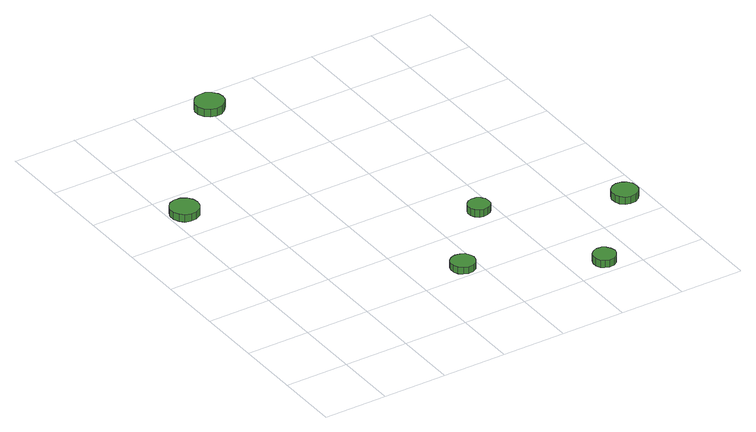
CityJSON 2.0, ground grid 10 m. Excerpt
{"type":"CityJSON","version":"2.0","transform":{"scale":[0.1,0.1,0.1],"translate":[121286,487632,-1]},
"CityObjects":{
"tree1":{"type":"SolitaryVegetationObject","attributes":{"function":"something"},"geometry":[{"type":"MultiSurface","lod":"1","boundaries":[[[0,1,2,3,4,5,6,7,8,9,10,11,12,13,14]],[[15,16,17,18,19,20,21,22,23,24,25,26,27,28,29]],[[0,29,28,1]],[[1,28,27,2]],[[2,27,26,3]],[[3,26,25,4]],[[4,25,24,5]],[[5,24,23,6]],[[6,23,22,7]],[[7,22,21,8]],[[8,21,20,9]],[[9,20,19,10]],[[10,19,18,11]],[[11,18,17,12]],[[12,17,16,13]],[[13,16,15,14]],[[14,15,29,0]]]}]},
"tree2":{"type":"SolitaryVegetationObject","attributes":{"function":"something"},"geometry":[{"type":"MultiSurface","lod":"1","boundaries":[[[30,31,32,33,34,35,36,37,38,39,40,41,42,43,44]],[[45,46,47,48,49,50,51,52,53,54,55,56,57,58,59]],[[30,59,58,31]],[[31,58,57,32]],[[32,57,56,33]],[[33,56,55,34]],[[34,55,54,35]],[[35,54,53,36]],[[36,53,52,37]],[[37,52,51,38]],[[38,51,50,39]],[[39,50,49,40]],[[40,49,48,41]],[[41,48,47,42]],[[42,47,46,43]],[[43,46,45,44]],[[44,45,59,30]]]}]},
"tree3":{"type":"SolitaryVegetationObject","attributes":{"function":"something"},"geometry":[{"type":"MultiSurface","lod":"1","boundaries":[[[60,61,62,63,64,65,66,67,68,69,70,71,72,73,74]],[[75,76,77,78,79,80,81,82,83,84,85,86,87,88,89]],[[60,89,88,61]],[[61,88,87,62]],[[62,87,86,63]],[[63,86,85,64]],[[64,85,84,65]],[[65,84,83,66]],[[66,83,82,67]],[[67,82,81,68]],[[68,81,80,69]],[[69,80,79,70]],[[70,79,78,71]],[[71,78,77,72]],[[72,77,76,73]],[[73,76,75,74]],[[74,75,89,60]]]}]},
"tree4":{"type":"SolitaryVegetationObject","attributes":{"function":"something"},"geometry":[{"type":"MultiSurface","lod":"1","boundaries":[[[90,91,92,93,94,95,96,97,98,99,100,101,102,103,104]],[[105,106,107,108,109,110,111,112,113,114,115,116,117,118,119]],[[90,119,118,91]],[[91,118,117,92]],[[92,117,116,93]],[[93,116,115,94]],[[94,115,114,95]],[[95,114,113,96]],[[96,113,112,97]],[[97,112,111,98]],[[98,111,110,99]],[[99,110,109,100]],[[100,109,108,101]],[[101,108,107,102]],[[102,107,106,103]],[[103,106,105,104]],[[104,105,119,90]]]}]},
"tree5":{"type":"SolitaryVegetationObject","attributes":{"function":"something"},"geometry":[{"type":"MultiSurface","lod":"1","boundaries":[[[120,121,122,123,124,125,126,127,128,129,130,131,132,133,134]],[[135,136,137,138,139,140,141,142,143,144,145,146,147,148,149]],[[120,149,148,121]],[[121,148,147,122]],[[122,147,146,123]],[[123,146,145,124]],[[124,145,144,125]],[[125,144,143,126]],[[126,143,142,127]],[[127,142,141,128]],[[128,141,140,129]],[[129,140,139,130]],[[130,139,138,131]],[[131,138,137,132]],[[132,137,136,133]],[[133,136,135,134]],[[134,135,149,120]]]}]},
"tree6":{"type":"SolitaryVegetationObject","attributes":{"function":"something"},"geometry":[{"type":"MultiSurface","lod":"1","boundaries":[[[150,151,152,153,154,155,156,157,158,159,160,161,162,163,164]],[[165,166,167,168,169,170,171,172,173,174,175,176,177,178,179]],[[150,179,178,151]],[[151,178,177,152]],[[152,177,176,153]],[[153,176,175,154]],[[154,175,174,155]],[[155,174,173,156]],[[156,173,172,157]],[[157,172,171,158]],[[158,171,170,159]],[[159,170,169,160]],[[160,169,168,161]],[[161,168,167,162]],[[162,167,166,163]],[[163,166,165,164]],[[164,165,179,150]]]}]}
},
"vertices":[
[45,452,21],[43,461,21],[38,468,21],[29,473,21],[20,474,21],[11,471,21],[5,465,21],[1,456,21],[1,447,21],[5,439,21],[11,432,21],[20,430,21],[29,430,21],[38,435,21],[43,443,21],[43,443,9],[38,435,9],[29,430,9],[20,430,9],[11,432,9],[5,439,9],[1,447,9],[1,456,9],[5,465,9],[11,471,9],[20,474,9],[29,473,9],[38,468,9],[43,461,9],[45,452,9],
[295,122,18],[293,129,18],[289,136,18],[282,139,18],[274,140,18],[267,138,18],[261,133,18],[258,126,18],[258,118,18],[261,111,18],[267,106,18],[274,103,18],[282,104,18],[289,108,18],[293,114,18],[293,114,7],[289,108,7],[282,104,7],[274,103,7],[267,106,7],[261,111,7],[258,118,7],[258,126,7],[261,133,7],[267,138,7],[274,140,7],[282,139,7],[289,136,7],[293,129,7],[295,122,7],
[228,666,19],[226,675,19],[220,683,19],[212,688,19],[203,688,19],[194,686,19],[187,679,19],[183,671,19],[183,662,19],[187,653,19],[194,647,19],[203,644,19],[212,645,19],[220,650,19],[226,657,19],[226,657,6],[220,650,6],[212,645,6],[203,644,6],[194,647,6],[187,653,6],[183,662,6],[183,671,6],[187,679,6],[194,686,6],[203,688,6],[212,688,6],[220,683,6],[226,675,6],[228,666,6],
[391,231,20],[390,238,20],[386,243,20],[380,247,20],[373,248,20],[366,246,20],[361,241,20],[358,235,20],[358,228,20],[361,222,20],[366,217,20],[373,215,20],[380,216,20],[386,219,20],[390,224,20],[390,224,8],[386,219,8],[380,216,8],[373,215,8],[366,217,8],[361,222,8],[358,228,8],[358,235,8],[361,241,8],[366,246,8],[373,248,8],[380,247,8],[386,243,8],[390,238,8],[391,231,8],
[470,26,19],[468,33,19],[464,39,19],[458,43,19],[450,44,19],[443,41,19],[438,36,19],[435,30,19],[435,22,19],[438,15,19],[443,11,19],[450,8,19],[458,9,19],[464,13,19],[468,19,19],[468,19,7],[464,13,7],[458,9,7],[450,8,7],[443,11,7],[438,15,7],[435,22,7],[435,30,7],[438,36,7],[443,41,7],[450,44,7],[458,43,7],[464,39,7],[468,33,7],[470,26,7],
[587,150,20],[586,158,20],[581,165,20],[574,169,20],[565,170,20],[557,167,20],[551,162,20],[548,154,20],[548,146,20],[551,138,20],[557,132,20],[565,130,20],[574,131,20],[581,135,20],[586,142,20],[586,142,8],[581,135,8],[574,131,8],[565,130,8],[557,132,8],[551,138,8],[548,146,8],[548,154,8],[551,162,8],[557,167,8],[565,170,8],[574,169,8],[581,165,8],[586,158,8],[587,150,8]
]}
